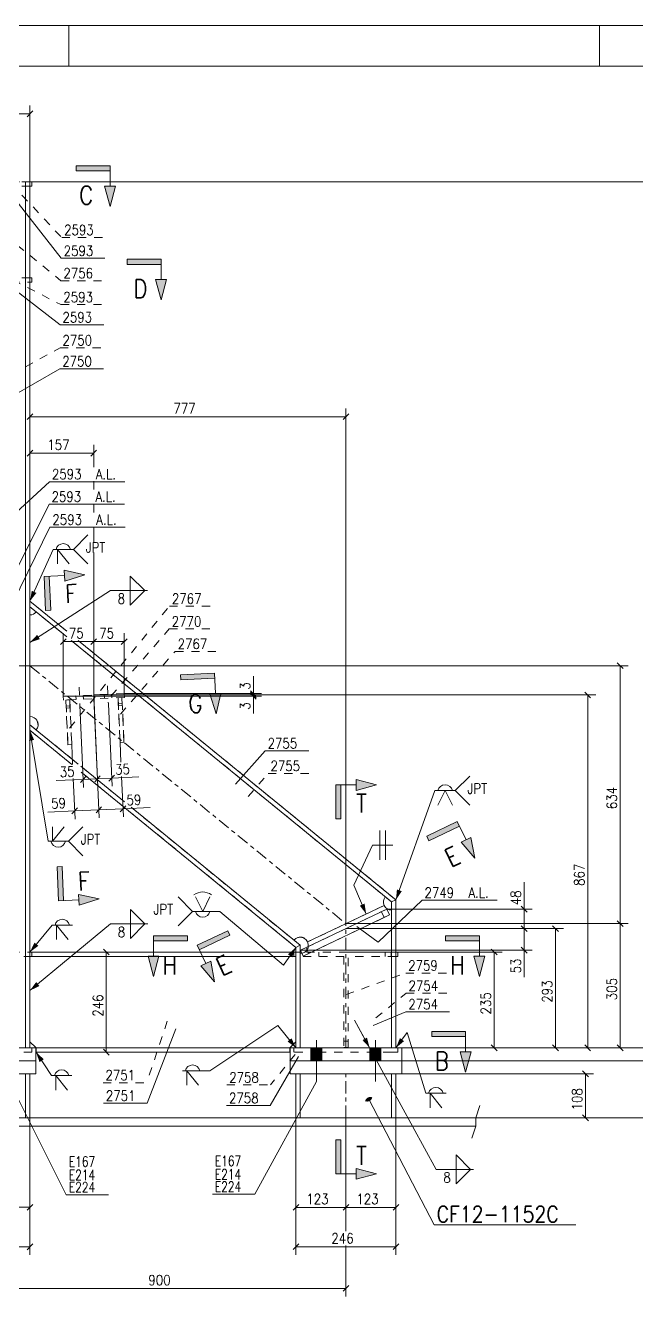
# Model space of a CAD drawing. Header units: millimetres. Extents: x 2 to 845, y 5 to 599.
# Drawn here: x 203.3 to 353.6, y 286.6 to 599 of the extents above; entities that cross this region are included whole.
import ezdxf

# ---------------------------------------------------------------- set-up
doc = ezdxf.new("R2010")
doc.units = ezdxf.units.MM
for name, pattern in [('XKITLINE00', [0]), ('XKITLINE02', [4, 2, -2]), ('XKITLINE03', [6, 3, -1, 1, -1]), ('XKITLINE06', [7, 3, -1, 2, -1])]:
    doc.linetypes.add(name, pattern=pattern)
for name, color, linetype, lineweight in [('Corte', 7, 'Continuous', 0), ('Cota', 4, 'Continuous', 0), ('Marca da peça', 2, 'Continuous', 0), ('Objeto gráfico', 3, 'Continuous', 0), ('Outro tipo de objeto', 7, 'Continuous', 0), ('Parafuso', 3, 'Continuous', 0), ('Peça', 2, 'Continuous', 0), ('Solda', 1, 'Continuous', 0), ('Texto', 7, 'Continuous', 0)]:
    doc.layers.add(name, color=color, linetype=linetype, lineweight=lineweight)
doc.styles.add('ROMANS', font='ROMANS__.TTF')

msp = doc.modelspace()

# ---------------------------------------------------------------- hatches: boundary and pattern name
at = {"layer": 'Corte'}
for points in [[(215.83, 563.28), (215.83, 564.53), (224.16, 564.53)], [(224.16, 563.28), (215.83, 563.28), (224.16, 564.53)], [(224.16, 554.53), (222.82, 559.53), (225.5, 559.53)], [(228.36, 540.28), (228.36, 541.53), (236.7, 541.53)], [(236.7, 540.28), (228.36, 540.28), (236.7, 541.53)], [(236.7, 531.53), (235.36, 536.53), (238.04, 536.53)], [(209.18, 463.61), (209.55, 455.28), (207.93, 463.55)], [(209.55, 455.28), (208.3, 455.23), (207.93, 463.55)], [(217.92, 464), (212.99, 462.43), (212.87, 465.11)], [(241.54, 438.17), (241.49, 439.42), (249.81, 439.79)], [(249.87, 438.54), (241.54, 438.17), (249.81, 439.79)], [(250.26, 429.8), (248.7, 434.73), (251.38, 434.85)], [(289.63, 412.35), (284.63, 411.01), (284.63, 413.68)], [(280.88, 404.01), (279.63, 404.01), (279.63, 412.35)], [(280.88, 412.35), (280.88, 404.01), (279.63, 412.35)], [(302.55, 398.63), (302.01, 399.76), (309.54, 403.33)], [(310.07, 402.2), (302.55, 398.63), (309.54, 403.33)], [(313.83, 394.3), (310.47, 398.24), (312.89, 399.39)], [(212.36, 392.26), (212.73, 383.93), (211.11, 392.2)], [(212.73, 383.93), (211.48, 383.88), (211.11, 392.2)], [(221.47, 384.32), (216.53, 382.76), (216.42, 385.44)], [(234.82, 374.01), (234.82, 375.26), (243.15, 375.26)], [(243.15, 374.01), (234.82, 374.01), (243.15, 375.26)], [(246.08, 371.82), (245.54, 372.95), (253.07, 376.52)], [(253.61, 375.39), (246.08, 371.82), (253.07, 376.52)], [(306.63, 374.01), (306.63, 375.26), (314.96, 375.26)], [(314.96, 374.01), (306.63, 374.01), (314.96, 375.26)], [(234.82, 365.26), (233.48, 370.26), (236.16, 370.26)], [(249.83, 363.91), (246.48, 367.85), (248.9, 369)], [(314.96, 365.26), (313.63, 370.26), (316.3, 370.26)], [(303.25, 350.48), (303.25, 351.73), (311.59, 351.73)], [(311.59, 350.48), (303.25, 350.48), (311.59, 351.73)], [(311.59, 341.73), (310.25, 346.73), (312.92, 346.73)], [(280.88, 316.75), (279.63, 316.75), (279.63, 325.09)], [(280.88, 325.09), (280.88, 316.75), (279.63, 325.09)], [(289.63, 316.75), (284.63, 315.41), (284.63, 318.09)]]:
    msp.add_hatch(color=6, dxfattribs=at).paths.add_polyline_path(points, flags=17)
at = {"layer": 'Parafuso'}
for points in [[(276.25, 347.73), (276.25, 344.53), (273.55, 344.53), (273.55, 347.73)], [(290.75, 347.73), (290.75, 344.53), (288.05, 344.53), (288.05, 347.73)]]:
    msp.add_hatch(color=7, dxfattribs=at).paths.add_polyline_path(points, flags=17)
at = {"layer": 'Solda'}
for points in [[(204.45, 457.5), (204.9, 460.04), (206.04, 459.53)], [(204.45, 447.35), (206.21, 449.23), (206.89, 448.18)], [(204.45, 425.76), (205.47, 423.39), (204.24, 423.19)], [(294.45, 384.09), (294.7, 386.65), (295.88, 386.23)], [(287.13, 380.61), (285.57, 382.67), (286.73, 383.16)], [(204.45, 371.26), (205.56, 373.59), (206.52, 372.79)], [(269.85, 372.41), (268.93, 370), (267.9, 370.72)], [(204.45, 361.81), (205.98, 363.89), (206.78, 362.92)], [(269.85, 347.73), (267.79, 349.28), (268.77, 350.07)], [(287.98, 347.73), (286.23, 349.62), (287.32, 350.22)], [(294.45, 347.73), (295.43, 350.11), (296.44, 349.37)], [(205.95, 346.66), (207.85, 344.92), (206.81, 344.23)]]:
    msp.add_hatch(color=7, dxfattribs=at).paths.add_polyline_path(points, flags=17)
at = {"layer": 'Texto'}
msp.add_hatch(color=4, dxfattribs=at).paths.add_polyline_path([(286.87, 334.66), (286.88, 334.7), (286.89, 334.73), (286.91, 334.77), (286.92, 334.8), (286.93, 334.83), (286.95, 334.87), (286.96, 334.9), (286.98, 334.93), (287, 334.97), (287.01, 335), (287.03, 335.03), (287.05, 335.06), (287.07, 335.09), (287.09, 335.12), (287.11, 335.15), (287.13, 335.17), (287.16, 335.2), (287.18, 335.23), (287.2, 335.25), (287.23, 335.28), (287.25, 335.3), (287.28, 335.33), (287.3, 335.35), (287.33, 335.37), (287.36, 335.39), (287.38, 335.41), (287.41, 335.43), (287.44, 335.45), (287.47, 335.47), (287.5, 335.48), (287.53, 335.5), (287.56, 335.52), (287.59, 335.53), (287.62, 335.54), (287.65, 335.56), (287.69, 335.57), (287.72, 335.58), (287.75, 335.59), (287.78, 335.6), (287.82, 335.61), (287.85, 335.62), (287.89, 335.62), (287.92, 335.63), (287.95, 335.63), (287.99, 335.64), (288.02, 335.64), (288.06, 335.64), (288.09, 335.64), (288.13, 335.64), (288.17, 335.64), (288.2, 335.64), (288.24, 335.64), (288.27, 335.63), (288.31, 335.63), (288.35, 335.62), (288.38, 335.62), (288.42, 335.61), (288.45, 335.6), (288.49, 335.59), (288.53, 335.58), (288.56, 335.57), (288.6, 335.56), (288.63, 335.55), (288.62, 335.51), (288.61, 335.48), (288.6, 335.44), (288.59, 335.41), (288.58, 335.37), (288.56, 335.34), (288.55, 335.3), (288.53, 335.27), (288.51, 335.24), (288.5, 335.2), (288.48, 335.17), (288.46, 335.14), (288.44, 335.11), (288.42, 335.08), (288.4, 335.05), (288.38, 335.02), (288.36, 335), (288.34, 334.97), (288.31, 334.94), (288.29, 334.92), (288.27, 334.89), (288.24, 334.87), (288.22, 334.85), (288.19, 334.82), (288.16, 334.8), (288.14, 334.78), (288.11, 334.76), (288.08, 334.74), (288.05, 334.72), (288.02, 334.7), (287.99, 334.69), (287.96, 334.67), (287.93, 334.65), (287.9, 334.64), (287.87, 334.63), (287.84, 334.61), (287.81, 334.6), (287.78, 334.59), (287.74, 334.58), (287.71, 334.57), (287.68, 334.56), (287.64, 334.56), (287.61, 334.55), (287.57, 334.54), (287.54, 334.54), (287.51, 334.54), (287.47, 334.53), (287.44, 334.53), (287.4, 334.53), (287.36, 334.53), (287.33, 334.53), (287.29, 334.53), (287.26, 334.53), (287.22, 334.54), (287.19, 334.54), (287.15, 334.55), (287.11, 334.55), (287.08, 334.56), (287.04, 334.57), (287, 334.58), (286.97, 334.59), (286.93, 334.6), (286.9, 334.61), (286.86, 334.62)], flags=17)

# ---------------------------------------------------------------- linework, layer by layer
at = {"layer": 'Corte', "color": 6, "linetype": 'XKITLINE00', "lineweight": 0}
for p, q in [((224.16, 564.53), (215.83, 564.53)), ((215.83, 564.53), (215.83, 563.28)), ((215.83, 563.28), (224.16, 563.28)), ((224.16, 564.53), (224.16, 559.53)), ((225.5, 559.53), (222.82, 559.53)), ((224.16, 554.53), (222.82, 559.53)), ((224.16, 554.53), (225.5, 559.53)), ((236.7, 541.53), (228.36, 541.53)), ((228.36, 541.53), (228.36, 540.28)), ((236.7, 541.53), (236.7, 536.53)), ((228.36, 540.28), (236.7, 540.28)), ((238.04, 536.53), (235.36, 536.53)), ((236.7, 531.53), (235.36, 536.53)), ((236.7, 531.53), (238.04, 536.53)), ((207.93, 463.55), (212.93, 463.77)), ((207.93, 463.55), (208.3, 455.23)), ((209.55, 455.28), (209.18, 463.61)), ((217.92, 464), (212.87, 465.11)), ((212.87, 465.11), (212.99, 462.43)), ((217.92, 464), (212.99, 462.43)), ((208.3, 455.23), (209.55, 455.28)), ((249.81, 439.79), (241.49, 439.42)), ((241.49, 439.42), (241.54, 438.17)), ((241.54, 438.17), (249.87, 438.54)), ((249.81, 439.79), (250.04, 434.79)), ((251.38, 434.85), (248.7, 434.73)), ((250.26, 429.8), (248.7, 434.73)), ((250.26, 429.8), (251.38, 434.85)), ((289.63, 412.35), (284.63, 413.68)), ((284.63, 413.68), (284.63, 411.01)), ((279.63, 412.35), (284.63, 412.35)), ((279.63, 412.35), (279.63, 404.01)), ((280.88, 404.01), (280.88, 412.35)), ((289.63, 412.35), (284.63, 411.01)), ((279.63, 404.01), (280.88, 404.01)), ((309.54, 403.33), (302.01, 399.76)), ((309.54, 403.33), (311.68, 398.81)), ((302.55, 398.63), (310.07, 402.2)), ((302.01, 399.76), (302.55, 398.63)), ((312.89, 399.39), (310.47, 398.24)), ((313.83, 394.3), (310.47, 398.24)), ((313.83, 394.3), (312.89, 399.39)), ((211.11, 392.2), (212.36, 392.26)), ((211.48, 383.88), (211.11, 392.2)), ((212.36, 392.26), (212.73, 383.93)), ((221.47, 384.32), (216.42, 385.44)), ((216.53, 382.76), (216.42, 385.44)), ((221.47, 384.32), (216.53, 382.76)), ((211.48, 383.88), (216.48, 384.1)), ((234.82, 375.26), (243.15, 375.26)), ((234.82, 375.26), (234.82, 370.26)), ((243.15, 375.26), (243.15, 374.01)), ((245.54, 372.95), (253.07, 376.52)), ((253.61, 375.39), (246.08, 371.82)), ((253.07, 376.52), (253.61, 375.39)), ((314.96, 375.26), (306.63, 375.26)), ((306.63, 375.26), (306.63, 374.01)), ((314.96, 375.26), (314.96, 370.26)), ((243.15, 374.01), (234.82, 374.01)), ((245.54, 372.95), (247.69, 368.43)), ((306.63, 374.01), (314.96, 374.01)), ((233.48, 370.26), (236.16, 370.26)), ((234.82, 365.26), (233.48, 370.26)), ((234.82, 365.26), (236.16, 370.26)), ((246.48, 367.85), (248.9, 369)), ((249.83, 363.91), (248.9, 369)), ((316.3, 370.26), (313.63, 370.26)), ((314.96, 365.26), (313.63, 370.26)), ((314.96, 365.26), (316.3, 370.26)), ((249.83, 363.91), (246.48, 367.85)), ((311.59, 351.73), (303.25, 351.73)), ((303.25, 351.73), (303.25, 350.48)), ((303.25, 350.48), (311.59, 350.48)), ((311.59, 351.73), (311.59, 346.73)), ((312.92, 346.73), (310.25, 346.73)), ((311.59, 341.73), (310.25, 346.73)), ((311.59, 341.73), (312.92, 346.73)), ((279.63, 316.75), (279.63, 325.09)), ((279.63, 325.09), (280.88, 325.09)), ((280.88, 325.09), (280.88, 316.75)), ((279.63, 316.75), (284.63, 316.75)), ((289.63, 316.75), (284.63, 318.09)), ((284.63, 315.41), (284.63, 318.09)), ((289.63, 316.75), (284.63, 315.41))]:
    msp.add_line(p, q, dxfattribs=at)
at = {"layer": 'Cota', "color": 7, "linetype": 'XKITLINE00', "lineweight": 0}
for p, q in [((205.16, 577.99), (203.74, 576.57)), ((204.45, 560.53), (204.45, 579.33)), ((192.15, 577.28), (204.45, 577.28)), ((204.95, 560.53), (359.17, 560.53)), ((205.16, 503.54), (203.74, 502.12)), ((204.45, 465.34), (204.45, 504.88)), ((282.86, 503.54), (281.44, 502.12)), ((282.15, 378.25), (282.15, 504.88)), ((204.45, 502.83), (282.15, 502.83)), ((205.16, 494.58), (203.74, 493.17)), ((204.45, 484.14), (204.45, 495.93)), ((204.45, 493.88), (220.14, 493.88)), ((220.84, 494.58), (219.43, 493.17)), ((220.14, 490.44), (220.14, 495.93)), ((220.14, 484.92), (220.14, 486.98)), ((220.14, 479.27), (220.14, 481.46)), ((220.14, 471.96), (220.14, 475.81)), ((220.14, 434.46), (220.14, 469.46)), ((213.35, 448.27), (211.94, 446.86)), ((212.64, 434.13), (212.64, 449.61)), ((212.64, 447.56), (220.14, 447.56)), ((220.84, 448.27), (219.43, 446.86)), ((220.84, 448.27), (219.43, 446.86)), ((220.14, 434.46), (220.14, 449.61)), ((220.14, 434.46), (220.14, 449.61)), ((220.14, 447.56), (227.63, 447.56)), ((228.34, 448.27), (226.92, 446.86)), ((227.63, 434.79), (227.63, 449.61)), ((204.45, 441.63), (351.58, 441.63)), ((348.87, 442.34), (350.29, 440.92)), ((349.58, 378.25), (349.58, 441.63)), ((259.41, 434.79), (259.41, 439.05)), ((259.41, 434.79), (259.41, 439.05)), ((220.14, 434.46), (261.41, 434.46)), ((220.14, 434.46), (261.41, 434.46)), ((220.14, 434.46), (221.48, 404.22)), ((220.14, 434.46), (221.48, 404.22)), ((220.14, 434.46), (343.6, 434.46)), ((227.63, 434.79), (261.41, 434.79)), ((258.7, 435.5), (260.11, 434.09)), ((258.7, 435.17), (260.11, 433.75)), ((258.7, 435.17), (260.11, 433.75)), ((258.7, 434.83), (260.11, 433.42)), ((259.41, 434.46), (259.41, 434.79)), ((259.41, 434.13), (259.41, 434.46)), ((340.89, 435.17), (342.31, 433.75)), ((341.6, 347.73), (341.6, 434.46)), ((212.64, 434.13), (261.41, 434.13)), ((216.75, 431.92), (217.65, 411.71)), ((220.18, 433.51), (221.14, 411.86)), ((220.18, 433.51), (221.14, 411.86)), ((223.74, 432.24), (224.64, 412.02)), ((259.41, 434.13), (259.41, 429.87)), ((259.41, 434.13), (259.41, 429.87)), ((214.73, 422.26), (214.94, 417.39)), ((226.61, 422.79), (226.83, 417.92)), ((217.56, 413.7), (210.92, 413.41)), ((217.56, 413.7), (210.92, 413.41)), ((215.1, 413.89), (215.54, 403.95)), ((218.23, 414.44), (216.88, 412.97)), ((217.56, 413.7), (221.06, 413.86)), ((221.73, 414.6), (220.38, 413.12)), ((221.73, 414.6), (220.38, 413.12)), ((221.06, 413.86), (224.55, 414.01)), ((225.23, 414.75), (223.88, 413.28)), ((224.55, 414.01), (231.19, 414.31)), ((224.55, 414.01), (231.19, 414.31)), ((226.99, 414.42), (227.43, 404.48)), ((216.13, 406.69), (214.78, 405.21)), ((215.45, 405.95), (221.4, 406.22)), ((222.07, 406.95), (220.72, 405.48)), ((222.07, 406.95), (220.72, 405.48)), ((221.4, 406.22), (227.34, 406.48)), ((228.01, 407.22), (226.66, 405.74)), ((227.34, 406.48), (233.98, 406.78)), ((227.34, 406.48), (233.98, 406.78)), ((215.45, 405.95), (208.81, 405.66)), ((215.45, 405.95), (208.81, 405.66)), ((325.97, 381.82), (325.97, 388.47)), ((325.97, 381.82), (325.97, 388.47)), ((292.21, 381.82), (327.97, 381.82)), ((325.26, 382.53), (326.68, 381.11)), ((325.97, 377.04), (325.97, 381.82)), ((282.15, 378.25), (351.58, 378.25)), ((282.15, 378.25), (351.58, 378.25)), ((348.87, 378.95), (350.29, 377.54)), ((348.87, 378.95), (350.29, 377.54)), ((349.58, 347.73), (349.58, 378.25)), ((282.15, 377.04), (335.68, 377.04)), ((282.15, 377.04), (327.97, 377.04)), ((282.15, 377.04), (327.97, 377.04)), ((325.26, 377.75), (326.68, 376.34)), ((325.26, 377.75), (326.68, 376.34)), ((325.97, 371.73), (325.97, 377.04)), ((332.98, 377.75), (334.39, 376.34)), ((333.68, 347.73), (333.68, 377.04)), ((222.51, 371.97), (223.93, 370.55)), ((317.89, 371.97), (319.3, 370.55)), ((325.26, 372.44), (326.68, 371.02)), ((231.32, 371.26), (221.17, 371.26)), ((223.22, 346.66), (223.22, 371.26)), ((270.96, 371.73), (327.97, 371.73)), ((282.15, 371.26), (320.6, 371.26)), ((318.6, 347.73), (318.6, 371.26)), ((325.97, 371.73), (325.97, 365.08)), ((325.97, 371.73), (325.97, 365.08)), ((222.51, 347.37), (223.93, 345.95)), ((295.9, 347.73), (351.58, 347.73)), ((295.9, 347.73), (320.6, 347.73)), ((295.9, 347.73), (335.68, 347.73)), ((295.9, 347.73), (359.17, 347.73)), ((295.9, 347.73), (343.6, 347.73)), ((295.9, 347.73), (353.37, 347.73)), ((317.89, 348.44), (319.3, 347.02)), ((332.98, 348.44), (334.39, 347.02)), ((340.89, 348.44), (342.31, 347.02)), ((348.87, 348.44), (350.29, 347.02)), ((231.32, 346.66), (221.17, 346.66)), ((295.9, 344.53), (359.17, 344.53)), ((295.9, 344.53), (353.37, 344.53)), ((295.9, 341.33), (343.05, 341.33)), ((340.34, 342.04), (341.76, 340.62)), ((341.05, 330.53), (341.05, 341.33)), ((340.34, 331.24), (341.76, 329.82)), ((204.45, 330.53), (204.45, 296.82)), ((204.45, 330.53), (204.45, 306.55)), ((269.85, 330.53), (269.85, 296.86)), ((269.85, 330.53), (269.85, 306.51)), ((282.15, 330.53), (282.15, 306.51)), ((282.15, 330.53), (282.15, 306.51)), ((282.15, 330.53), (282.15, 302.66)), ((294.45, 330.53), (294.45, 296.86)), ((294.45, 330.53), (294.45, 306.51)), ((294.45, 330.53), (343.05, 330.53)), ((294.45, 330.53), (359.17, 330.53)), ((192.15, 308.55), (204.45, 308.55)), ((205.16, 309.26), (203.74, 307.85)), ((270.56, 309.22), (269.14, 307.81)), ((269.85, 308.51), (282.15, 308.51)), ((282.86, 309.22), (281.44, 307.81)), ((282.86, 309.22), (281.44, 307.81)), ((282.15, 308.51), (294.45, 308.51)), ((295.16, 309.22), (293.74, 307.81)), ((179.85, 298.82), (204.45, 298.82)), ((205.16, 299.53), (203.74, 298.11)), ((270.56, 299.57), (269.14, 298.15)), ((269.85, 298.86), (294.45, 298.86)), ((282.15, 299.16), (282.15, 286.59)), ((295.16, 299.57), (293.74, 298.15)), ((192.15, 288.59), (282.15, 288.59)), ((282.86, 289.3), (281.44, 287.89))]:
    msp.add_line(p, q, dxfattribs=at)
at = {"layer": 'Cota', "color": 3}
for p in [(204.45, 577.28), (204.45, 502.83), (282.15, 502.83), (204.45, 493.88), (220.14, 493.88), (212.64, 447.56), (220.14, 447.56), (220.14, 447.56), (227.63, 447.56), (349.58, 441.63), (259.41, 434.79), (259.41, 434.46), (259.41, 434.46), (341.6, 434.46), (259.41, 434.13), (217.56, 413.7), (221.06, 413.86), (221.06, 413.86), (224.55, 414.01), (221.4, 406.22), (221.4, 406.22), (227.34, 406.48), (215.45, 405.95), (325.97, 381.82), (349.58, 378.25), (349.58, 378.25), (325.97, 377.04), (325.97, 377.04), (333.68, 377.04), (223.22, 371.26), (318.6, 371.26), (325.97, 371.73), (318.6, 347.73), (333.68, 347.73), (341.6, 347.73), (349.58, 347.73), (223.22, 346.66), (341.05, 341.33), (341.05, 330.53), (204.45, 308.55), (269.85, 308.51), (282.15, 308.51), (282.15, 308.51), (294.45, 308.51), (204.45, 298.82), (269.85, 298.86), (294.45, 298.86), (282.15, 288.59)]:
    msp.add_point(p, dxfattribs=at)
at = {"layer": 'Marca da peça', "color": 7, "linetype": 'XKITLINE00', "lineweight": 0}
for p, q in [((198.02, 559.85), (212.14, 541.76)), ((212.14, 541.76), (222.88, 541.76)), ((197.69, 536.36), (211.84, 525.42)), ((211.84, 525.42), (222.58, 525.42)), ((199.87, 507.7), (211.79, 514.61)), ((211.79, 514.61), (222.53, 514.61)), ((198.99, 477.4), (209.24, 486.86)), ((209.24, 486.86), (227.75, 486.86)), ((196.62, 456.37), (209.16, 481.34)), ((209.16, 481.34), (227.66, 481.34)), ((192.84, 442.09), (209.37, 475.69)), ((209.37, 475.69), (227.87, 475.69)), ((255, 412.5), (262.29, 420.73)), ((262.29, 420.73), (273.03, 420.73)), ((290.11, 373.66), (300.87, 384)), ((300.87, 384), (319.38, 384)), ((284.84, 377.51), (290.11, 373.66)), ((288.81, 353.2), (296.9, 356.59)), ((296.9, 356.59), (307.64, 356.59)), ((240.35, 352.37), (233.25, 334.1)), ((270.49, 345.63), (263.53, 333.55)), ((222.51, 334.1), (233.25, 334.1)), ((252.79, 333.55), (263.53, 333.55))]:
    msp.add_line(p, q, dxfattribs=at)
at = {"layer": 'Marca da peça', "color": 7, "linetype": 'XKITLINE02', "lineweight": 0}
for p, q in [((199.73, 560.21), (212.25, 546.88)), ((192.12, 552.53), (212.08, 536.25)), ((212.25, 546.88), (222.99, 546.88)), ((200.3, 536.39), (212.06, 530.38)), ((212.08, 536.25), (222.83, 536.25)), ((212.06, 530.38), (222.8, 530.38)), ((199.89, 513.19), (211.84, 519.77)), ((211.84, 519.77), (222.58, 519.77)), ((214.18, 426.27), (238.75, 456.27)), ((238.75, 456.27), (249.49, 456.27)), ((224.41, 434.23), (238.71, 450.67)), ((238.71, 450.67), (249.45, 450.67)), ((226.73, 429.74), (240.17, 445.17)), ((240.17, 445.17), (250.92, 445.17)), ((258.12, 409.49), (263, 415.17)), ((263, 415.17), (273.74, 415.17)), ((282.24, 360.81), (296.85, 366.1)), ((296.85, 366.1), (307.59, 366.1)), ((289.47, 355.08), (296.94, 361.13)), ((296.94, 361.13), (307.68, 361.13)), ((238.22, 354.27), (233.16, 339.16)), ((269.63, 346.08), (263.59, 338.6)), ((222.42, 339.16), (233.16, 339.16)), ((252.85, 338.6), (263.59, 338.6))]:
    msp.add_line(p, q, dxfattribs=at)
at = {"layer": 'Objeto gráfico', "color": 7, "linetype": 'XKITLINE06', "lineweight": 0}
for p, q in [((159.72, 441.63), (204.45, 441.63)), ((314.11, 330.53), (415.29, 330.53))]:
    msp.add_line(p, q, dxfattribs=at)
at = {"layer": 'Objeto gráfico', "color": 7, "linetype": 'XKITLINE00', "lineweight": 0}
for p, q in [((314.11, 330.53), (315.11, 333.53)), ((314.11, 328.49), (313.11, 325.49)), ((314.11, 330.53), (314.11, 328.49))]:
    msp.add_line(p, q, dxfattribs=at)
at = {"layer": 'Objeto gráfico', "color": 1, "linetype": 'XKITLINE00', "lineweight": 0}
for p, q in [((314.11, 330.53), (156.51, 330.53)), ((314.11, 328.49), (156.51, 328.49))]:
    msp.add_line(p, q, dxfattribs=at)
at = {"layer": 'Outro tipo de objeto', "color": 7, "linetype": 'XKITLINE00', "lineweight": 0}
msp.add_line((4, 599), (845, 599), dxfattribs=at)
at = {"layer": 'Outro tipo de objeto', "color": 2, "linetype": 'XKITLINE00', "lineweight": 0}
for p, q in [((214, 599), (214, 589)), ((344.5, 599), (344.5, 589))]:
    msp.add_line(p, q, dxfattribs=at)
at = {"layer": 'Outro tipo de objeto', "color": 6, "linetype": 'XKITLINE00', "lineweight": 0}
msp.add_line((29, 589), (835, 589), dxfattribs=at)
at = {"layer": 'Parafuso', "color": 7, "linetype": 'XKITLINE02', "lineweight": 0}
for p, q in [((215.74, 434.26), (215.78, 433.32)), ((215.74, 434.26), (215.78, 433.32)), ((216.55, 436.37), (216.75, 431.92)), ((216.55, 436.37), (216.75, 431.92)), ((217.54, 434.34), (217.58, 433.4)), ((217.54, 434.34), (217.58, 433.4)), ((222.73, 434.58), (222.78, 433.63)), ((222.73, 434.58), (222.78, 433.63)), ((223.54, 436.68), (223.74, 432.24)), ((223.54, 436.68), (223.74, 432.24)), ((224.53, 434.66), (224.57, 433.71)), ((224.53, 434.66), (224.57, 433.71)), ((273.55, 347.73), (273.55, 344.53)), ((273.55, 347.73), (273.55, 344.53)), ((273.55, 347.73), (273.55, 344.53)), ((274.9, 349.61), (274.9, 339.45)), ((274.9, 349.61), (274.9, 339.45)), ((274.9, 349.61), (274.9, 339.45)), ((276.25, 347.73), (276.25, 344.53)), ((276.25, 347.73), (276.25, 344.53)), ((276.25, 347.73), (276.25, 344.53)), ((288.05, 347.73), (288.05, 344.53)), ((288.05, 347.73), (288.05, 344.53)), ((288.05, 347.73), (288.05, 344.53)), ((289.4, 349.61), (289.4, 339.45)), ((289.4, 349.61), (289.4, 339.45)), ((289.4, 349.61), (289.4, 339.45)), ((290.75, 347.73), (290.75, 344.53)), ((290.75, 347.73), (290.75, 344.53)), ((290.75, 347.73), (290.75, 344.53))]:
    msp.add_line(p, q, dxfattribs=at)
at = {"layer": 'Parafuso', "color": 7, "linetype": 'XKITLINE00', "lineweight": 0}
for p, q in [((273.55, 347.73), (273.55, 344.53)), ((274.9, 349.61), (274.9, 339.45)), ((276.25, 347.73), (276.25, 344.53)), ((288.05, 347.73), (288.05, 344.53)), ((289.4, 349.61), (289.4, 339.45)), ((290.75, 347.73), (290.75, 344.53))]:
    msp.add_line(p, q, dxfattribs=at)
at = {"layer": 'Peça', "color": 7, "linetype": 'XKITLINE02', "lineweight": 0}
for p, q in [((179.85, 560.53), (204.45, 560.53)), ((204.45, 560.53), (179.85, 560.53)), ((204.45, 559.46), (192.68, 559.46)), ((203.38, 560.53), (203.38, 347.73)), ((204.45, 347.73), (204.45, 560.53)), ((179.85, 535.93), (204.45, 535.93)), ((204.45, 537), (192.68, 537)), ((213.51, 450.12), (204.45, 457.5)), ((204.45, 457.5), (204.45, 456.12)), ((204.45, 456.12), (213.51, 448.74)), ((204.45, 454.12), (204.89, 454.17)), ((204.45, 429.14), (204.45, 454.12)), ((204.45, 429.14), (204.45, 454.12)), ((204.89, 454.17), (205.31, 454.32)), ((205.31, 454.32), (205.68, 454.55)), ((206, 454.86), (205.68, 454.55)), ((214.58, 447.86), (293.38, 383.58)), ((294.45, 384.09), (216.27, 447.86)), ((227.63, 434.79), (212.64, 434.13)), ((227.63, 434.79), (212.64, 434.13)), ((227.67, 433.85), (227.63, 434.79)), ((227.63, 434.79), (227.67, 433.85)), ((212.69, 433.18), (212.64, 434.13)), ((212.64, 434.13), (212.69, 433.18)), ((227.67, 433.85), (212.69, 433.18)), ((227.67, 433.85), (212.69, 433.18)), ((213.29, 433.2), (214.24, 433.25)), ((214.24, 433.25), (213.29, 433.2)), ((213.78, 422.22), (213.29, 433.2)), ((213.29, 433.2), (213.78, 422.22)), ((214.3, 431.75), (213.35, 431.71)), ((214.3, 431.75), (213.35, 431.71)), ((213.38, 431.21), (214.32, 431.25)), ((213.38, 431.21), (214.32, 431.25)), ((214.24, 433.25), (214.73, 422.26)), ((214.73, 422.26), (214.24, 433.25)), ((226.12, 433.78), (227.07, 433.82)), ((227.07, 433.82), (226.12, 433.78)), ((226.61, 422.79), (226.12, 433.78)), ((226.12, 433.78), (226.61, 422.79)), ((227.14, 432.32), (226.19, 432.28)), ((227.14, 432.32), (226.19, 432.28)), ((226.21, 431.78), (227.16, 431.82)), ((226.21, 431.78), (227.16, 431.82)), ((227.07, 433.82), (227.56, 422.83)), ((227.56, 422.83), (227.07, 433.82)), ((205.01, 429.06), (204.45, 429.14)), ((205.01, 429.06), (205.52, 428.83)), ((205.52, 428.83), (205.01, 429.06)), ((205.52, 428.83), (205.01, 429.06)), ((204.45, 427.14), (216.32, 417.45)), ((204.45, 427.14), (204.45, 425.76)), ((204.45, 425.76), (214.72, 417.38)), ((206.29, 426.35), (206, 425.87)), ((206.44, 426.9), (206.29, 426.35)), ((206.29, 426.35), (206.44, 426.9)), ((206.29, 426.35), (206.44, 426.9)), ((214.73, 422.26), (213.78, 422.22)), ((213.78, 422.22), (214.73, 422.26)), ((227.56, 422.83), (226.61, 422.79)), ((226.61, 422.79), (227.56, 422.83)), ((216.98, 416.92), (227.7, 408.17)), ((217.04, 415.49), (269.85, 372.41)), ((229.3, 406.87), (270.92, 372.92)), ((291.4, 383.82), (291.54, 384.36)), ((291.54, 384.36), (291.4, 383.82)), ((291.54, 384.36), (291.4, 383.82)), ((291.83, 384.84), (291.54, 384.36)), ((291.83, 384.84), (293.38, 383.58)), ((291.83, 384.84), (293.38, 383.58)), ((292.21, 381.82), (270.96, 371.73)), ((292.21, 381.82), (270.96, 371.73)), ((292.21, 381.82), (270.96, 371.73)), ((291.57, 382.72), (272.73, 373.77)), ((291.57, 382.72), (272.73, 373.77)), ((291.54, 379.73), (290.86, 381.18)), ((291.54, 379.73), (290.86, 381.18)), ((291.54, 379.73), (290.86, 381.18)), ((291.54, 379.73), (290.86, 381.18)), ((291.41, 383.26), (291.4, 383.82)), ((291.4, 383.82), (291.41, 383.26)), ((291.4, 383.82), (291.41, 383.26)), ((291.41, 383.26), (291.57, 382.72)), ((291.88, 382.25), (291.57, 382.72)), ((291.88, 382.25), (292.31, 381.89)), ((292.31, 381.89), (291.88, 382.25)), ((291.88, 382.25), (292.31, 381.89)), ((292.9, 380.38), (292.21, 381.82)), ((292.9, 380.38), (292.21, 381.82)), ((292.9, 380.38), (292.21, 381.82)), ((292.31, 381.89), (292.82, 381.66)), ((292.82, 381.66), (292.31, 381.89)), ((292.31, 381.89), (292.82, 381.66)), ((293.38, 381.58), (292.82, 381.66)), ((294.45, 384.09), (293.38, 383.58)), ((294.45, 384.09), (293.38, 383.58)), ((293.38, 383.58), (293.38, 383.58)), ((293.38, 383.58), (293.38, 383.58)), ((293.38, 383.58), (293.38, 347.73)), ((293.38, 383.58), (293.38, 383.58)), ((293.38, 383.58), (293.38, 383.58)), ((293.38, 383.58), (293.38, 383.58)), ((293.38, 383.58), (293.38, 383.58)), ((294.45, 347.73), (294.45, 384.09)), ((271.65, 370.28), (292.9, 380.38)), ((292.9, 380.38), (271.65, 370.28)), ((271.65, 370.28), (292.9, 380.38)), ((269.79, 374.57), (269.37, 374.18)), ((269.79, 374.57), (270.31, 374.82)), ((270.31, 374.82), (269.79, 374.57)), ((270.31, 374.82), (269.79, 374.57)), ((270.92, 372.92), (269.85, 372.41)), ((270.92, 372.92), (269.85, 372.41)), ((269.85, 347.73), (269.85, 372.41)), ((270.92, 372.92), (270.92, 347.73)), ((271.97, 374.62), (272.41, 374.25)), ((272.41, 374.25), (271.97, 374.62)), ((272.41, 374.25), (271.97, 374.62)), ((273, 370.93), (272.31, 372.37)), ((273, 370.93), (272.31, 372.37)), ((272.31, 372.37), (273, 370.93)), ((273, 370.93), (272.31, 372.37)), ((272.73, 373.77), (272.41, 374.25)), ((272.73, 373.77), (272.9, 373.23)), ((272.9, 372.65), (272.9, 373.23)), ((272.9, 373.23), (272.9, 372.65)), ((272.9, 372.65), (272.9, 373.23)), ((179.85, 371.26), (204.95, 371.26)), ((204.95, 370.19), (192.68, 370.19)), ((204.45, 371.26), (204.45, 349.23)), ((204.45, 371.26), (269.85, 371.26)), ((269.85, 370.19), (204.45, 370.19)), ((204.45, 370.19), (204.45, 349.23)), ((204.95, 371.26), (204.95, 370.19)), ((269.35, 371.26), (269.35, 370.19)), ((270.92, 371.26), (269.35, 371.26)), ((281.63, 370.19), (269.35, 370.19)), ((269.85, 371.26), (269.85, 349.23)), ((269.85, 370.19), (269.85, 349.23)), ((271.49, 371), (270.92, 370.92)), ((271.65, 370.28), (270.96, 371.73)), ((270.96, 371.73), (271.65, 370.28)), ((271.65, 370.28), (270.96, 371.73)), ((294.45, 371.26), (271.18, 371.26)), ((271.49, 371), (271.32, 370.97)), ((272.01, 371.24), (271.49, 371)), ((271.49, 371), (272.01, 371.24)), ((272.01, 371.24), (271.49, 371)), ((271.49, 371), (272.01, 371.24)), ((275.52, 371.26), (275.52, 370.19)), ((275.52, 370.19), (275.52, 371.26)), ((281.63, 370.19), (281.63, 347.73)), ((282.68, 347.83), (282.68, 370.19)), ((294.45, 370.19), (282.68, 370.19)), ((291.78, 371.26), (291.78, 370.19)), ((293.28, 371.26), (293.28, 370.19)), ((293.28, 370.19), (293.28, 371.26)), ((205.9, 347.73), (178.4, 347.73)), ((179.85, 347.73), (204.45, 347.73)), ((179.85, 347.73), (204.45, 347.73)), ((204.95, 347.73), (192.68, 347.73)), ((204.45, 349.23), (205.95, 347.73)), ((204.95, 346.66), (204.95, 347.73)), ((205.9, 347.73), (205.9, 344.53)), ((205.95, 347.73), (268.35, 347.73)), ((205.95, 347.73), (205.95, 346.66)), ((268.35, 347.73), (269.85, 349.23)), ((268.35, 346.66), (268.35, 347.73)), ((295.9, 347.73), (268.4, 347.73)), ((268.4, 347.73), (268.4, 344.53)), ((275.52, 347.73), (269.35, 347.73)), ((269.35, 347.73), (269.35, 346.66)), ((294.45, 347.73), (269.85, 347.73)), ((269.85, 347.73), (294.45, 347.73)), ((281.63, 347.73), (275.52, 347.73)), ((282.68, 349.33), (281.63, 349.33)), ((281.63, 347.83), (282.68, 347.83)), ((282.68, 347.83), (281.63, 347.83)), ((281.63, 347.83), (282.68, 347.83)), ((281.63, 347.83), (282.68, 347.83)), ((282.68, 347.83), (282.68, 347.73)), ((282.68, 347.73), (282.68, 347.83)), ((282.68, 347.83), (282.68, 347.83)), ((294.95, 347.73), (282.68, 347.73)), ((294.95, 347.73), (294.95, 346.66)), ((295.9, 347.73), (295.9, 344.53)), ((205.9, 344.53), (178.4, 344.53)), ((204.95, 346.66), (179.35, 346.66)), ((205.95, 346.66), (268.35, 346.66)), ((295.9, 344.53), (268.4, 344.53)), ((275.52, 346.66), (269.35, 346.66)), ((293.28, 346.66), (275.52, 346.66)), ((294.95, 346.66), (293.28, 346.66)), ((204.45, 341.33), (179.85, 341.33)), ((294.45, 341.33), (269.85, 341.33))]:
    msp.add_line(p, q, dxfattribs=at)
at = {"layer": 'Peça', "color": 4, "linetype": 'XKITLINE00', "lineweight": 0}
for p, q in [((203.28, 560.53), (204.45, 560.53)), ((203.38, 560.53), (203.38, 347.73)), ((204.95, 560.53), (204.45, 560.53)), ((204.45, 347.73), (204.45, 560.53)), ((204.95, 559.46), (204.45, 559.46)), ((204.95, 560.53), (204.95, 559.46)), ((204.95, 537), (204.45, 537)), ((204.95, 535.93), (204.45, 535.93)), ((204.95, 537), (204.95, 535.93)), ((204.45, 457.5), (213.51, 450.12)), ((204.45, 457.5), (204.45, 456.12)), ((206, 454.86), (204.45, 456.12)), ((204.89, 454.17), (204.45, 454.12)), ((204.89, 454.17), (205.31, 454.32)), ((205.31, 454.32), (205.68, 454.55)), ((205.68, 454.55), (206, 454.86)), ((206, 454.86), (213.51, 448.74)), ((214.58, 447.86), (293.38, 383.58)), ((216.27, 447.86), (294.45, 384.09)), ((205.01, 429.06), (204.45, 429.14)), ((205.01, 429.06), (205.52, 428.83)), ((204.45, 427.14), (216.32, 417.45)), ((204.45, 427.14), (204.45, 425.76)), ((214.72, 417.38), (204.45, 425.76)), ((206.29, 426.35), (206, 425.87)), ((206.44, 426.9), (206.29, 426.35)), ((216.98, 416.92), (227.7, 408.17)), ((269.85, 372.41), (217.04, 415.49)), ((229.3, 406.87), (270.92, 372.92)), ((291.4, 383.82), (291.54, 384.36)), ((291.83, 384.84), (291.54, 384.36)), ((270.96, 371.73), (292.21, 381.82)), ((291.57, 382.72), (272.73, 373.77)), ((291.57, 382.72), (272.73, 373.77)), ((291.41, 383.26), (291.4, 383.82)), ((291.41, 383.26), (291.57, 382.72)), ((291.88, 382.25), (291.57, 382.72)), ((292.31, 381.89), (291.88, 382.25)), ((292.21, 381.82), (292.9, 380.38)), ((292.82, 381.66), (292.31, 381.89)), ((293.38, 381.58), (292.82, 381.66)), ((294.45, 384.09), (293.38, 383.58)), ((294.45, 384.09), (293.38, 383.58)), ((293.38, 383.58), (293.38, 381.58)), ((293.38, 381.58), (293.38, 347.73)), ((294.45, 384.09), (294.45, 347.73)), ((292.9, 380.38), (271.65, 370.28)), ((269.79, 374.57), (269.37, 374.18)), ((269.79, 374.57), (270.31, 374.82)), ((270.92, 372.92), (269.85, 372.41)), ((270.92, 372.92), (269.85, 372.41)), ((269.85, 372.41), (269.85, 347.73)), ((270.92, 372.92), (270.92, 347.73)), ((271.97, 374.62), (272.41, 374.25)), ((272.73, 373.77), (272.41, 374.25)), ((272.73, 373.77), (272.9, 373.23)), ((272.9, 373.23), (272.9, 372.65)), ((204.45, 370.19), (204.45, 371.26)), ((269.85, 371.26), (204.45, 371.26)), ((269.85, 370.19), (204.45, 370.19)), ((269.85, 371.26), (269.85, 370.19)), ((271.18, 371.26), (270.92, 371.26)), ((271.32, 370.97), (270.92, 370.92)), ((271.65, 370.28), (270.96, 371.73)), ((294.95, 371.26), (294.45, 371.26)), ((294.95, 370.19), (294.45, 370.19)), ((294.95, 371.26), (294.95, 370.19)), ((178.4, 347.73), (205.9, 347.73)), ((205.95, 347.73), (204.45, 349.23)), ((205.9, 347.73), (205.9, 344.53)), ((205.95, 346.66), (205.95, 347.73)), ((268.35, 347.73), (205.95, 347.73)), ((269.85, 349.23), (268.35, 347.73)), ((268.35, 346.66), (268.35, 347.73)), ((295.9, 347.73), (268.4, 347.73)), ((268.4, 344.53), (268.4, 347.73)), ((295.9, 347.73), (295.9, 344.53)), ((178.4, 344.53), (205.9, 344.53)), ((178.4, 344.53), (205.9, 344.53)), ((205.9, 344.53), (205.9, 341.33)), ((268.35, 346.66), (205.95, 346.66)), ((295.9, 344.53), (268.4, 344.53)), ((268.4, 344.53), (268.4, 341.33)), ((295.9, 344.53), (268.4, 344.53)), ((295.9, 341.33), (295.9, 344.53)), ((178.4, 341.33), (205.9, 341.33)), ((203.38, 341.33), (203.38, 330.53)), ((204.45, 341.33), (204.45, 330.53)), ((268.4, 341.33), (295.9, 341.33)), ((269.85, 341.33), (269.85, 330.53)), ((270.92, 341.33), (270.92, 330.53)), ((293.38, 341.33), (293.38, 330.53)), ((294.45, 341.33), (294.45, 330.53)), ((204.45, 330.53), (179.85, 330.53)), ((294.45, 330.53), (269.85, 330.53))]:
    msp.add_line(p, q, dxfattribs=at)
at = {"layer": 'Peça', "color": 7, "linetype": 'XKITLINE03', "lineweight": 0}
for p, q in [((204.45, 441.63), (282.15, 378.25)), ((282.15, 347.73), (282.15, 378.25)), ((282.15, 330.53), (282.15, 341.33))]:
    msp.add_line(p, q, dxfattribs=at)
at = {"layer": 'Peça', "color": 7, "linetype": 'XKITLINE02', "lineweight": 0}
for centre, start, end in [((204.45, 427.14), 353.0811, 57.7071), ((204.45, 427.14), 353.0811, 57.7071), ((204.45, 427.14), 353.0811, 57.7071), ((270.92, 372.92), 58.3504, 107.8499), ((270.92, 372.92), 58.3504, 107.8499), ((270.92, 372.92), 58.3504, 107.8499), ((270.92, 372.92), 302.9979, 352.4179), ((270.92, 372.92), 302.9979, 352.4179), ((270.92, 372.92), 302.9979, 352.4179), ((270.92, 372.92), 302.9979, 352.4179)]:
    msp.add_arc(centre, 2, start, end, dxfattribs=at)
at = {"layer": 'Peça', "color": 4, "linetype": 'XKITLINE00', "lineweight": 0}
for centre, start, end in [((204.45, 427.14), 353.0811, 57.7071), ((270.92, 372.92), 58.3504, 107.8499)]:
    msp.add_arc(centre, 2, start, end, dxfattribs=at)
at = {"layer": 'Solda', "color": 3, "linetype": 'XKITLINE00', "lineweight": 0}
for p, q in [((215.14, 470.21), (218.71, 473.78)), ((211.21, 470.21), (214.07, 466.64)), ((211.21, 470.21), (211.21, 466.64)), ((215.14, 470.21), (218.71, 466.64)), ((232.67, 460.11), (229.1, 463.68)), ((229.1, 463.68), (229.1, 460.11)), ((229.1, 460.11), (232.67, 460.11)), ((229.1, 460.11), (232.67, 460.11)), ((232.67, 460.11), (229.1, 456.54)), ((229.1, 456.54), (229.1, 460.11)), ((309.03, 410.94), (312.61, 414.51)), ((306.53, 410.94), (304.75, 407.37)), ((306.53, 410.94), (308.32, 407.37)), ((309.03, 410.94), (312.61, 407.37)), ((209.98, 398.49), (212.84, 402.06)), ((209.98, 398.49), (209.98, 402.06)), ((213.91, 398.49), (217.48, 402.06)), ((290.45, 397.54), (290.45, 401.11)), ((291.88, 397.54), (291.88, 401.11)), ((213.91, 398.49), (217.48, 394.92)), ((290.45, 397.54), (290.45, 393.97)), ((291.88, 397.54), (291.88, 393.97)), ((244.43, 381.26), (240.86, 384.83)), ((246.93, 381.26), (245.14, 384.83)), ((246.93, 381.26), (248.71, 384.83)), ((232.71, 378.19), (229.14, 381.76)), ((229.14, 381.76), (229.14, 378.19)), ((244.43, 381.26), (240.86, 377.69)), ((229.14, 378.19), (232.71, 378.19)), ((229.14, 378.19), (232.71, 378.19)), ((232.71, 378.19), (229.14, 374.62)), ((229.14, 374.62), (229.14, 378.19)), ((210.97, 377.89), (213.83, 374.32)), ((210.97, 377.89), (210.97, 374.32)), ((210.82, 340.9), (213.68, 337.33)), ((210.82, 340.9), (210.82, 337.33)), ((243.02, 342.1), (245.88, 338.53)), ((243.02, 342.1), (243.02, 338.53)), ((302.84, 336.57), (305.7, 332.99)), ((302.84, 336.57), (302.84, 332.99)), ((312.79, 317.85), (309.22, 321.42)), ((309.22, 321.42), (309.22, 317.85)), ((309.22, 317.85), (312.79, 317.85)), ((309.22, 317.85), (312.79, 317.85)), ((312.79, 317.85), (309.22, 314.27)), ((309.22, 314.27), (309.22, 317.85))]:
    msp.add_line(p, q, dxfattribs=at)
at = {"layer": 'Solda', "color": 7, "linetype": 'XKITLINE00', "lineweight": 0}
for p, q in [((204.45, 457.5), (210.14, 470.21)), ((210.14, 470.21), (215.14, 470.21)), ((204.45, 447.35), (224.25, 460.11)), ((224.25, 460.11), (233.39, 460.11)), ((204.45, 425.76), (208.91, 398.49)), ((294.45, 384.09), (304.03, 410.94)), ((304.03, 410.94), (309.03, 410.94)), ((208.91, 398.49), (213.91, 398.49)), ((284.13, 387.69), (288.66, 397.54)), ((288.66, 397.54), (293.66, 397.54)), ((287.13, 380.61), (284.13, 387.69)), ((244.43, 381.26), (251.18, 381.26)), ((266.78, 368.04), (251.18, 381.26)), ((204.45, 361.81), (224.29, 378.19)), ((224.29, 378.19), (233.43, 378.19)), ((204.45, 371.26), (209.9, 377.89)), ((209.9, 377.89), (214.9, 377.89)), ((269.85, 372.41), (266.78, 368.04)), ((265.42, 353.22), (248.7, 342.1)), ((269.85, 347.73), (265.42, 353.22)), ((287.98, 347.73), (284.24, 354.55)), ((284.24, 354.55), (304.37, 317.85)), ((294.45, 347.73), (297.21, 351.48)), ((297.21, 351.48), (301.77, 336.57)), ((205.95, 346.66), (209.75, 340.9)), ((209.75, 340.9), (214.75, 340.9)), ((241.95, 342.1), (248.7, 342.1)), ((301.77, 336.57), (306.77, 336.57)), ((304.37, 317.85), (313.51, 317.85))]:
    msp.add_line(p, q, dxfattribs=at)
at = {"layer": 'Solda', "color": 3, "linetype": 'XKITLINE00', "lineweight": 0}
for centre, radius, start, end in [((212.64, 469.81), 1.83, 12.6804, 167.3196), ((306.53, 410.54), 1.83, 12.6804, 167.3196), ((211.41, 398.89), 1.83, 192.6804, 347.3196), ((246.93, 382.47), 3.57, 53.1301, 126.8699), ((246.93, 381.66), 1.83, 192.6804, 347.3196), ((212.4, 377.49), 1.83, 12.6804, 167.3196), ((212.25, 340.5), 1.83, 12.6804, 167.3196), ((244.45, 341.7), 1.83, 12.6804, 167.3196), ((304.27, 336.16), 1.83, 12.6804, 167.3196)]:
    msp.add_arc(centre, radius, start, end, dxfattribs=at)
at = {"layer": 'Texto', "color": 7, "linetype": 'XKITLINE00', "lineweight": 0}
for p, q in [((199.4, 339.45), (213.39, 311.62)), ((274.9, 339.45), (259.71, 311.77)), ((213.39, 311.62), (223.75, 311.62)), ((249.35, 311.77), (259.71, 311.77))]:
    msp.add_line(p, q, dxfattribs=at)
at = {"layer": 'Texto', "color": 4, "linetype": 'XKITLINE00', "lineweight": 0}
for p, q in [((287.75, 335.09), (303.87, 304.25)), ((303.87, 304.25), (338.67, 304.25))]:
    msp.add_line(p, q, dxfattribs=at)

# ---------------------------------------------------------------- texts
at = {"layer": 'Corte', "color": 4, "style": 'ROMANS', "width": 0.85}
for s, p in [('C', (216.56, 555.03)), ('D', (229.94, 532.03)), ('T', (284.63, 405.6)), ('H', (237.07, 365.76)), ('H', (307.79, 365.76)), ('B', (303.99, 342.23)), ('T', (284.63, 319))]:
    msp.add_text(s, height=4.5, dxfattribs=at).set_placement(p)
for s, rotation, p in [('F', 2.5497, (213.23, 457.03)), ('G', 2.5497, (243.49, 430)), ('E', 25.3992, (307.89, 392.03)), ('F', 2.5497, (216.38, 386.35)), ('E', 25.3992, (251.65, 365.33))]:
    msp.add_text(s, height=4.5, rotation=rotation, dxfattribs=at).set_placement(p)
at = {"layer": 'Cota', "color": 3, "style": 'ROMANS', "width": 0.85}
for s, p in [('777', (239.72, 503.63)), ('157', (208.72, 494.68)), ('75', (214.01, 448.36)), ('75', (221.5, 448.36)), ('123', (272.42, 309.31)), ('123', (284.72, 309.31)), ('246', (278.57, 299.66)), ('900', (233.57, 289.39))]:
    msp.add_text(s, height=2.5, dxfattribs=at).set_placement(p)
for s, rotation, p in [('3', 90.0002, (258.61, 435.73)), ('3', 90.0002, (258.61, 430.8)), ('35', 2.5497, (211.82, 414.25)), ('35', 2.5497, (225.45, 414.86)), ('59', 2.5497, (228.24, 407.32)), ('634', 90.0002, (348.78, 406.36)), ('59', 2.5497, (209.71, 406.5)), ('867', 90.0002, (340.8, 387.52)), ('48', 90.0002, (325.17, 382.76)), ('53', 90.0002, (325.17, 366.02)), ('293', 90.0002, (332.88, 358.81)), ('305', 90.0002, (348.78, 359.41)), ('246', 90.0002, (222.42, 355.38)), ('235', 90.0002, (317.8, 355.92)), ('108', 90.0002, (340.25, 332.35))]:
    msp.add_text(s, height=2.5, rotation=rotation, dxfattribs=at).set_placement(p)
at = {"layer": 'Marca da peça', "color": 4, "style": 'ROMANS', "width": 0.85}
for s, p in [('2593', (212.85, 547.48)), ('2593', (212.74, 542.36)), ('2756', (212.68, 536.85)), ('2593', (212.66, 530.98)), ('2593', (212.44, 526.02)), ('2750', (212.44, 520.37)), ('2750', (212.39, 515.21)), ('2593', (209.84, 487.46)), ('A.L.', (220.63, 487.46)), ('2593', (209.76, 481.94)), ('A.L.', (220.55, 481.94)), ('2593', (209.97, 476.29)), ('A.L.', (220.76, 476.29)), ('2767', (239.35, 456.87)), ('2770', (239.31, 451.27)), ('2767', (240.77, 445.77)), ('2755', (262.89, 421.33)), ('2755', (263.6, 415.77)), ('2749', (301.47, 384.6)), ('A.L.', (312.27, 384.6)), ('2759', (297.45, 366.7)), ('2754', (297.54, 361.73)), ('2754', (297.5, 357.19)), ('2751', (223.02, 339.76)), ('2758', (253.45, 339.2)), ('2751', (223.11, 334.7)), ('2758', (253.39, 334.15))]:
    msp.add_text(s, height=2.5, dxfattribs=at).set_placement(p)
at = {"layer": 'Solda', "color": 3, "style": 'ROMANS', "width": 0.85}
for s, p in [('JPT', (218.14, 469.46)), ('8', (226, 456.86)), ('JPT', (312.03, 410.19)), ('JPT', (216.91, 397.74)), ('JPT', (234.83, 380.51)), ('8', (226.04, 374.94)), ('8', (306.12, 314.6))]:
    msp.add_text(s, height=2.5, dxfattribs=at).set_placement(p)
at = {"layer": 'Texto', "color": 3, "style": 'ROMANS', "width": 0.765}
for s, p in [('E167', (213.99, 318.52)), ('E167', (249.95, 318.67)), ('E214', (213.99, 315.22)), ('E214', (249.95, 315.37)), ('E224', (213.99, 312.22)), ('E224', (249.95, 312.37))]:
    msp.add_text(s, height=2.5, dxfattribs=at).set_placement(p)
at = {"layer": 'Texto', "color": 4, "style": 'ROMANS', "width": 0.85}
msp.add_text('CF12-1152C', height=4, dxfattribs=at).set_placement((304.47, 304.85))

doc.saveas('drawing.dxf')
